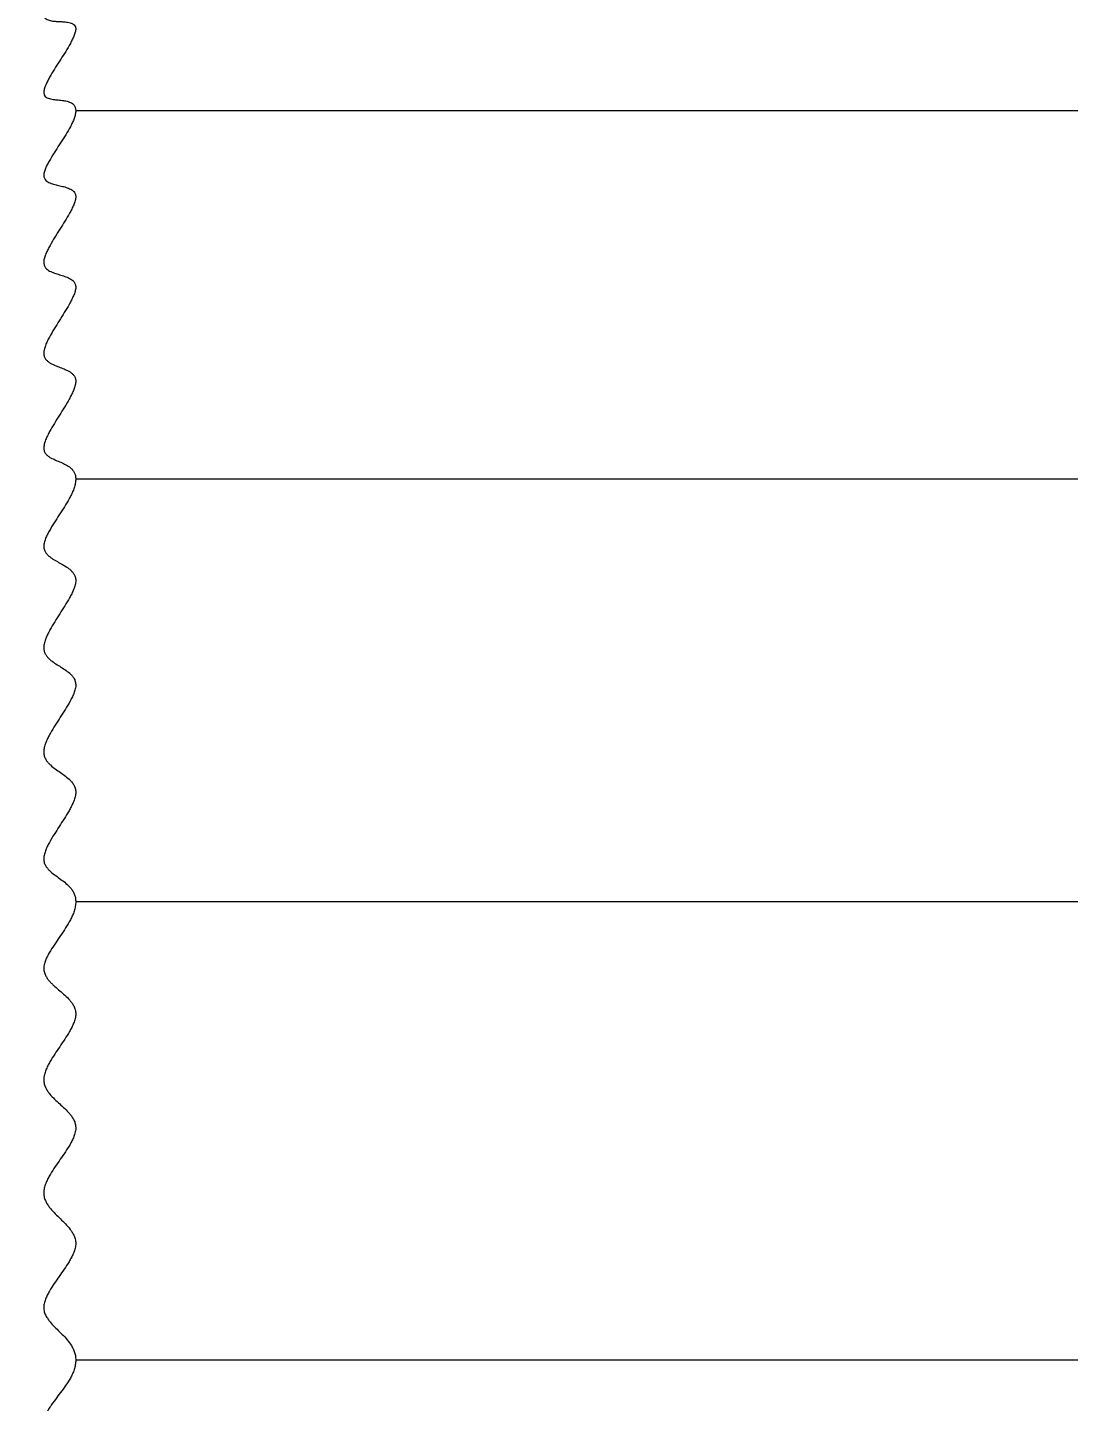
# Model space of a CAD drawing. Header units: millimetres. Extents: x -6909 to -4533, y -2578 to 782.
# Drawn here: x -5736.43 to -5725.97, y -1363.5 to -1349.69 of the extents above; entities that cross this region are included whole.
import ezdxf

# ---------------------------------------------------------------- set-up
doc = ezdxf.new("R2010")
doc.units = ezdxf.units.MM
doc.styles.get("Standard").update_dxf_attribs({"font": 'arial.ttf'})
doc.dimstyles.get("Standard").update_dxf_attribs({"dimtxt": 16, "dimasz": 16, "dimexe": 0.18, "dimexo": 0.0625, "dimgap": 3.5, "dimtad": 0, "dimdec": 1, "dimdsep": 46, "dimtxsty": 'Standard', "dimcen": 0.09, "dimclrd": 3, "dimclre": 3, "dimclrt": 3, "dimadec": 0, "dimazin": 0, "dimtfac": 1, "dimtdec": 1, "dimtofl": 0, "dimtmove": 0, "dimatfit": 3, "dimfxl": 1, "dimtolj": 1, "dimtzin": 0, "dimarcsym": 0})

# ---------------------------------------------------------------- blocks, each defined once
blk = doc.blocks.new('*D149')
at = {"color": 3, "lineweight": -2, "transparency": 16777216}
for p, q in [((-6187.414, -1340.747), (-6187.414, -1556.938)), ((-5712.014, -1367.113), (-5712.014, -1556.938)), ((-6171.414, -1556.758), (-5728.014, -1556.758))]:
    blk.add_line(p, q, dxfattribs=at)
at = {"color": 3, "lineweight": 18, "transparency": 16777216}
for points in [[(-6171.414, -1554.091), (-6171.414, -1559.425), (-6187.414, -1556.758)], [(-5728.014, -1554.091), (-5728.014, -1559.425), (-5712.014, -1556.758)]]:
    blk.add_solid(points, dxfattribs=at)
at = {"layer": 'Defpoints', "color": 0, "lineweight": 18, "transparency": 16777216}
for p in [(-6187.414, -1340.684), (-5712.014, -1367.051), (-5712.014, -1556.758)]:
    blk.add_point(p, dxfattribs=at)
at = {"color": 3, "lineweight": 18, "transparency": 16777216, "insert": (-6038.609, -1545.121), "char_height": 16, "attachment_point": 5}
blk.add_mtext('\\A1;475.4', dxfattribs=at)
blk = doc.blocks.new('*D152')
at = {"color": 3, "lineweight": -2, "transparency": 16777216}
for p, q in [((-5737.852, -1340.184), (-5502.888, -1340.184)), ((-5503.068, -1356.184), (-5503.068, -2140.98)), ((-5737.852, -2156.98), (-5502.888, -2156.98))]:
    blk.add_line(p, q, dxfattribs=at)
at = {"color": 3, "lineweight": 18, "transparency": 16777216}
for points in [[(-5505.735, -1356.184), (-5500.402, -1356.184), (-5503.068, -1340.184)], [(-5505.735, -2140.98), (-5500.402, -2140.98), (-5503.068, -2156.98)]]:
    blk.add_solid(points, dxfattribs=at)
at = {"layer": 'Defpoints', "color": 0, "lineweight": 18, "transparency": 16777216}
for p in [(-5737.914, -1340.184), (-5737.914, -2156.98), (-5503.068, -2156.98)]:
    blk.add_point(p, dxfattribs=at)
at = {"color": 3, "lineweight": 18, "transparency": 16777216, "insert": (-5515.474, -1748.582), "char_height": 16, "attachment_point": 5, "rotation": 90}
blk.add_mtext('\\A1;{\\fGulim|b0|i0|c129|p50;선반까지 높이 1000 ~ 1050}', dxfattribs=at)

msp = doc.modelspace()

# ---------------------------------------------------------------- linework, layer by layer
at = {"linetype": 'Continuous', "lineweight": 18}
for p, q in [((-5713.086, -1350.523), (-5735.943, -1350.523)), ((-5713.086, -1354.226), (-5735.943, -1354.226)), ((-5713.086, -1358.474), (-5735.943, -1358.474)), ((-5713.086, -1363.081), (-5735.943, -1363.081))]:
    msp.add_line(p, q, dxfattribs=at)
for points, knots in [([(-5761.822, -1673.464), (-5758.813, -1673.45), (-5752.228, -1673.065), (-5742.471, -1671.261), (-5733.022, -1668.362), (-5724.834, -1664.768), (-5717.89, -1660.795), (-5711.286, -1656.144), (-5704.847, -1650.563), (-5698.4, -1643.693), (-5692.426, -1636.019), (-5686.267, -1626.555), (-5680.221, -1615.081), (-5674.653, -1601.468), (-5670.213, -1586.862), (-5666.957, -1571.542), (-5664.832, -1555.773), (-5663.579, -1537.077), (-5663.741, -1515.543), (-5665.77, -1491.433), (-5669.388, -1467.721), (-5674.907, -1442.145), (-5682.706, -1414.993), (-5693.02, -1386.486), (-5705.562, -1357.199), (-5720.3, -1327.206), (-5737.048, -1296.498), (-5754.477, -1266.639), (-5772.163, -1237.419), (-5786.345, -1214.143), (-5796.875, -1196.575), (-5804.152, -1184.253), (-5811.828, -1170.976), (-5820.108, -1156.199), (-5826.289, -1144.658), (-5829.703, -1138.049), (-5830.256, -1136.972)], [0, 0, 0, 0, 0.0116386, 0.0256505, 0.0383834, 0.0498737, 0.0601415, 0.069166, 0.0808857, 0.0927518, 0.105033, 0.1177469, 0.1353745, 0.1537438, 0.1727746, 0.1923133, 0.2120438, 0.231928, 0.2619406, 0.2919928, 0.3218271, 0.3511643, 0.3894525, 0.4272049, 0.4645478, 0.5089071, 0.5527956, 0.596297, 0.6393368, 0.6817688, 0.6992341, 0.716669, 0.7357777, 0.7570906, 0.7805289, 0.785087, 0.785087, 0.785087, 0.785087]), ([(-5735.943, -1347.526), (-5735.943, -1347.535), (-5735.944, -1347.545), (-5735.949, -1347.561), (-5735.95, -1347.567), (-5735.954, -1347.578), (-5735.956, -1347.584), (-5735.964, -1347.602), (-5735.97, -1347.615), (-5735.982, -1347.64), (-5735.989, -1347.653), (-5736.011, -1347.692), (-5736.027, -1347.717), (-5736.061, -1347.769), (-5736.078, -1347.795), (-5736.113, -1347.847), (-5736.13, -1347.873), (-5736.165, -1347.924), (-5736.182, -1347.95), (-5736.206, -1347.989), (-5736.214, -1348.002), (-5736.229, -1348.028), (-5736.236, -1348.041), (-5736.249, -1348.066), (-5736.254, -1348.079), (-5736.26, -1348.096), (-5736.262, -1348.102), (-5736.264, -1348.113), (-5736.264, -1348.118), (-5736.264, -1348.127), (-5736.264, -1348.131), (-5736.262, -1348.138), (-5736.26, -1348.141), (-5736.255, -1348.149), (-5736.249, -1348.153), (-5736.238, -1348.159), (-5736.231, -1348.161), (-5736.217, -1348.164), (-5736.21, -1348.164), (-5736.194, -1348.165), (-5736.186, -1348.165), (-5736.17, -1348.165), (-5736.162, -1348.164), (-5736.137, -1348.162), (-5736.12, -1348.161), (-5736.086, -1348.157), (-5736.069, -1348.155), (-5736.036, -1348.153), (-5736.02, -1348.153), (-5735.997, -1348.155), (-5735.99, -1348.156), (-5735.979, -1348.158), (-5735.976, -1348.159), (-5735.969, -1348.162), (-5735.966, -1348.163), (-5735.958, -1348.168), (-5735.953, -1348.172), (-5735.947, -1348.181), (-5735.946, -1348.185), (-5735.944, -1348.192), (-5735.943, -1348.196), (-5735.943, -1348.206), (-5735.944, -1348.211), (-5735.945, -1348.222), (-5735.947, -1348.227), (-5735.951, -1348.239), (-5735.953, -1348.246), (-5735.958, -1348.258), (-5735.96, -1348.264), (-5735.969, -1348.283), (-5735.976, -1348.296), (-5735.99, -1348.322), (-5735.997, -1348.335), (-5736.02, -1348.375), (-5736.036, -1348.4), (-5736.069, -1348.452), (-5736.086, -1348.478), (-5736.12, -1348.53), (-5736.137, -1348.556), (-5736.17, -1348.608), (-5736.186, -1348.634), (-5736.209, -1348.673), (-5736.216, -1348.686), (-5736.23, -1348.712), (-5736.237, -1348.725), (-5736.249, -1348.751), (-5736.254, -1348.764), (-5736.26, -1348.783), (-5736.261, -1348.789), (-5736.263, -1348.8), (-5736.264, -1348.806), (-5736.265, -1348.816), (-5736.264, -1348.82), (-5736.263, -1348.829), (-5736.261, -1348.833), (-5736.258, -1348.84), (-5736.256, -1348.843), (-5736.251, -1348.848), (-5736.249, -1348.85), (-5736.24, -1348.857), (-5736.234, -1348.86), (-5736.22, -1348.864), (-5736.213, -1348.866), (-5736.19, -1348.87), (-5736.174, -1348.871), (-5736.14, -1348.871), (-5736.123, -1348.871), (-5736.088, -1348.87), (-5736.071, -1348.87), (-5736.037, -1348.87), (-5736.021, -1348.871), (-5735.997, -1348.874), (-5735.99, -1348.876), (-5735.975, -1348.881), (-5735.969, -1348.884), (-5735.957, -1348.892), (-5735.952, -1348.897), (-5735.946, -1348.907), (-5735.945, -1348.911), (-5735.943, -1348.92), (-5735.943, -1348.924), (-5735.943, -1348.935), (-5735.944, -1348.941), (-5735.946, -1348.952), (-5735.948, -1348.959), (-5735.952, -1348.971), (-5735.954, -1348.978), (-5735.96, -1348.991), (-5735.963, -1348.998), (-5735.972, -1349.018), (-5735.979, -1349.031), (-5735.993, -1349.058), (-5736.001, -1349.072), (-5736.024, -1349.112), (-5736.041, -1349.139), (-5736.075, -1349.192), (-5736.092, -1349.219), (-5736.126, -1349.272), (-5736.143, -1349.299), (-5736.177, -1349.352), (-5736.193, -1349.379), (-5736.215, -1349.42), (-5736.223, -1349.433), (-5736.233, -1349.453), (-5736.236, -1349.46), (-5736.242, -1349.473), (-5736.245, -1349.48), (-5736.25, -1349.493), (-5736.253, -1349.5), (-5736.257, -1349.513), (-5736.259, -1349.519), (-5736.262, -1349.532), (-5736.263, -1349.538), (-5736.264, -1349.549), (-5736.265, -1349.554), (-5736.263, -1349.569), (-5736.261, -1349.577), (-5736.252, -1349.591), (-5736.247, -1349.596), (-5736.235, -1349.604), (-5736.228, -1349.608), (-5736.214, -1349.613), (-5736.207, -1349.615), (-5736.183, -1349.621), (-5736.167, -1349.623), (-5736.134, -1349.625), (-5736.117, -1349.626), (-5736.083, -1349.628), (-5736.066, -1349.629), (-5736.032, -1349.633), (-5736.016, -1349.635), (-5735.993, -1349.641), (-5735.986, -1349.644), (-5735.976, -1349.649), (-5735.972, -1349.65), (-5735.966, -1349.655), (-5735.963, -1349.657), (-5735.955, -1349.665), (-5735.95, -1349.671), (-5735.945, -1349.683), (-5735.944, -1349.687), (-5735.943, -1349.697), (-5735.943, -1349.702), (-5735.944, -1349.714), (-5735.945, -1349.719), (-5735.947, -1349.732), (-5735.949, -1349.738), (-5735.955, -1349.758), (-5735.96, -1349.771), (-5735.973, -1349.798), (-5735.979, -1349.812), (-5735.993, -1349.839), (-5736.001, -1349.853), (-5736.024, -1349.893), (-5736.04, -1349.92), (-5736.073, -1349.973), (-5736.09, -1350), (-5736.124, -1350.053), (-5736.141, -1350.08), (-5736.174, -1350.133), (-5736.19, -1350.16), (-5736.213, -1350.201), (-5736.22, -1350.214), (-5736.233, -1350.241), (-5736.24, -1350.254), (-5736.248, -1350.275), (-5736.251, -1350.281), (-5736.256, -1350.295), (-5736.258, -1350.301), (-5736.261, -1350.314), (-5736.263, -1350.321), (-5736.264, -1350.33), (-5736.264, -1350.333), (-5736.264, -1350.338), (-5736.264, -1350.341), (-5736.264, -1350.355), (-5736.261, -1350.363), (-5736.252, -1350.377), (-5736.247, -1350.383), (-5736.234, -1350.392), (-5736.227, -1350.395), (-5736.212, -1350.401), (-5736.204, -1350.403), (-5736.179, -1350.408), (-5736.162, -1350.411), (-5736.128, -1350.414), (-5736.11, -1350.416), (-5736.076, -1350.42), (-5736.059, -1350.422), (-5736.034, -1350.427), (-5736.026, -1350.429), (-5736.011, -1350.434), (-5736.003, -1350.437), (-5735.988, -1350.443), (-5735.982, -1350.447), (-5735.969, -1350.457), (-5735.964, -1350.462), (-5735.956, -1350.472), (-5735.954, -1350.476), (-5735.95, -1350.484), (-5735.947, -1350.492), (-5735.945, -1350.502), (-5735.943, -1350.512), (-5735.943, -1350.517), (-5735.943, -1350.523)], [0, 0, 0, 0, 0.007812, 0.007812, 0.011719, 0.011719, 0.015625, 0.015625, 0.023437, 0.023437, 0.03125, 0.03125, 0.046875, 0.046875, 0.0625, 0.0625, 0.078125, 0.078125, 0.09375, 0.09375, 0.101562, 0.101562, 0.109375, 0.109375, 0.117187, 0.117187, 0.121094, 0.121094, 0.125, 0.125, 0.128906, 0.128906, 0.132812, 0.132812, 0.140625, 0.140625, 0.148437, 0.148437, 0.15625, 0.15625, 0.164062, 0.164062, 0.171875, 0.171875, 0.1875, 0.1875, 0.203125, 0.203125, 0.21875, 0.21875, 0.226562, 0.226562, 0.230469, 0.230469, 0.234375, 0.234375, 0.242187, 0.242187, 0.246094, 0.246094, 0.25, 0.25, 0.253906, 0.253906, 0.257812, 0.257812, 0.261719, 0.261719, 0.265625, 0.265625, 0.273437, 0.273437, 0.28125, 0.28125, 0.296875, 0.296875, 0.3125, 0.3125, 0.328125, 0.328125, 0.34375, 0.34375, 0.351562, 0.351562, 0.359375, 0.359375, 0.367187, 0.367187, 0.371094, 0.371094, 0.375, 0.375, 0.378906, 0.378906, 0.382812, 0.382812, 0.386719, 0.386719, 0.390625, 0.390625, 0.398437, 0.398437, 0.40625, 0.40625, 0.421875, 0.421875, 0.4375, 0.4375, 0.453125, 0.453125, 0.46875, 0.46875, 0.476562, 0.476562, 0.484375, 0.484375, 0.492187, 0.492187, 0.496094, 0.496094, 0.5, 0.5, 0.503906, 0.503906, 0.507812, 0.507812, 0.511719, 0.511719, 0.515625, 0.515625, 0.523437, 0.523437, 0.53125, 0.53125, 0.546875, 0.546875, 0.5625, 0.5625, 0.578125, 0.578125, 0.59375, 0.59375, 0.601563, 0.601563, 0.605469, 0.605469, 0.609375, 0.609375, 0.613281, 0.613281, 0.617188, 0.617188, 0.621094, 0.621094, 0.625, 0.625, 0.632813, 0.632813, 0.640625, 0.640625, 0.648438, 0.648438, 0.65625, 0.65625, 0.671875, 0.671875, 0.6875, 0.6875, 0.703125, 0.703125, 0.71875, 0.71875, 0.726563, 0.726563, 0.730469, 0.730469, 0.734375, 0.734375, 0.742188, 0.742188, 0.746094, 0.746094, 0.75, 0.75, 0.753906, 0.753906, 0.757813, 0.757813, 0.765625, 0.765625, 0.773438, 0.773438, 0.78125, 0.78125, 0.796875, 0.796875, 0.8125, 0.8125, 0.828125, 0.828125, 0.84375, 0.84375, 0.851563, 0.851563, 0.859375, 0.859375, 0.863281, 0.863281, 0.867188, 0.867188, 0.871094, 0.871094, 0.873047, 0.873047, 0.875, 0.875, 0.882813, 0.882813, 0.890625, 0.890625, 0.898438, 0.898438, 0.90625, 0.90625, 0.921875, 0.921875, 0.9375, 0.9375, 0.953125, 0.953125, 0.960938, 0.960938, 0.96875, 0.96875, 0.976563, 0.976563, 0.984375, 0.984375, 0.988281, 0.988281, 0.992188, 0.996094, 0.996094, 1, 1, 1, 1]), ([(-5735.943, -1350.523), (-5735.943, -1350.535), (-5735.944, -1350.547), (-5735.949, -1350.566), (-5735.95, -1350.573), (-5735.954, -1350.586), (-5735.956, -1350.593), (-5735.964, -1350.614), (-5735.97, -1350.628), (-5735.982, -1350.656), (-5735.989, -1350.67), (-5736.011, -1350.711), (-5736.027, -1350.739), (-5736.061, -1350.793), (-5736.078, -1350.82), (-5736.113, -1350.874), (-5736.13, -1350.901), (-5736.165, -1350.954), (-5736.182, -1350.981), (-5736.206, -1351.023), (-5736.214, -1351.036), (-5736.229, -1351.064), (-5736.236, -1351.078), (-5736.249, -1351.106), (-5736.254, -1351.12), (-5736.26, -1351.14), (-5736.262, -1351.147), (-5736.264, -1351.16), (-5736.264, -1351.166), (-5736.264, -1351.178), (-5736.264, -1351.183), (-5736.262, -1351.193), (-5736.26, -1351.198), (-5736.255, -1351.21), (-5736.249, -1351.217), (-5736.238, -1351.229), (-5736.231, -1351.234), (-5736.217, -1351.242), (-5736.21, -1351.246), (-5736.194, -1351.252), (-5736.186, -1351.255), (-5736.17, -1351.26), (-5736.162, -1351.263), (-5736.137, -1351.269), (-5736.12, -1351.273), (-5736.086, -1351.281), (-5736.069, -1351.285), (-5736.036, -1351.294), (-5736.02, -1351.3), (-5735.997, -1351.31), (-5735.99, -1351.314), (-5735.979, -1351.321), (-5735.976, -1351.323), (-5735.969, -1351.329), (-5735.966, -1351.332), (-5735.958, -1351.341), (-5735.953, -1351.348), (-5735.947, -1351.362), (-5735.946, -1351.366), (-5735.944, -1351.377), (-5735.943, -1351.382), (-5735.943, -1351.394), (-5735.944, -1351.4), (-5735.945, -1351.413), (-5735.947, -1351.42), (-5735.951, -1351.434), (-5735.953, -1351.441), (-5735.958, -1351.455), (-5735.96, -1351.462), (-5735.969, -1351.483), (-5735.976, -1351.497), (-5735.99, -1351.525), (-5735.997, -1351.539), (-5736.02, -1351.58), (-5736.036, -1351.607), (-5736.069, -1351.661), (-5736.086, -1351.688), (-5736.12, -1351.741), (-5736.137, -1351.768), (-5736.17, -1351.822), (-5736.186, -1351.849), (-5736.209, -1351.89), (-5736.216, -1351.904), (-5736.23, -1351.931), (-5736.237, -1351.945), (-5736.249, -1351.974), (-5736.254, -1351.988), (-5736.26, -1352.009), (-5736.261, -1352.016), (-5736.264, -1352.03), (-5736.264, -1352.037), (-5736.265, -1352.049), (-5736.264, -1352.055), (-5736.263, -1352.066), (-5736.261, -1352.072), (-5736.258, -1352.081), (-5736.256, -1352.086), (-5736.251, -1352.094), (-5736.249, -1352.098), (-5736.24, -1352.108), (-5736.234, -1352.114), (-5736.22, -1352.125), (-5736.213, -1352.13), (-5736.19, -1352.142), (-5736.173, -1352.149), (-5736.14, -1352.161), (-5736.123, -1352.166), (-5736.088, -1352.176), (-5736.071, -1352.182), (-5736.037, -1352.193), (-5736.021, -1352.2), (-5735.997, -1352.212), (-5735.989, -1352.217), (-5735.975, -1352.227), (-5735.969, -1352.233), (-5735.957, -1352.247), (-5735.952, -1352.255), (-5735.946, -1352.27), (-5735.945, -1352.275), (-5735.943, -1352.286), (-5735.943, -1352.292), (-5735.943, -1352.305), (-5735.944, -1352.312), (-5735.946, -1352.326), (-5735.948, -1352.333), (-5735.952, -1352.347), (-5735.954, -1352.355), (-5735.96, -1352.369), (-5735.963, -1352.376), (-5735.972, -1352.398), (-5735.979, -1352.412), (-5735.993, -1352.441), (-5736.001, -1352.455), (-5736.024, -1352.497), (-5736.041, -1352.524), (-5736.075, -1352.579), (-5736.092, -1352.606), (-5736.126, -1352.661), (-5736.143, -1352.688), (-5736.177, -1352.743), (-5736.193, -1352.771), (-5736.215, -1352.813), (-5736.223, -1352.827), (-5736.233, -1352.848), (-5736.236, -1352.856), (-5736.242, -1352.87), (-5736.245, -1352.877), (-5736.251, -1352.892), (-5736.253, -1352.899), (-5736.257, -1352.913), (-5736.259, -1352.921), (-5736.262, -1352.935), (-5736.263, -1352.942), (-5736.264, -1352.955), (-5736.265, -1352.962), (-5736.263, -1352.98), (-5736.261, -1352.991), (-5736.252, -1353.01), (-5736.247, -1353.018), (-5736.235, -1353.032), (-5736.228, -1353.038), (-5736.214, -1353.05), (-5736.207, -1353.055), (-5736.183, -1353.068), (-5736.167, -1353.076), (-5736.134, -1353.09), (-5736.117, -1353.097), (-5736.082, -1353.11), (-5736.065, -1353.116), (-5736.032, -1353.131), (-5736.016, -1353.139), (-5735.993, -1353.153), (-5735.986, -1353.159), (-5735.976, -1353.168), (-5735.972, -1353.171), (-5735.966, -1353.178), (-5735.963, -1353.182), (-5735.955, -1353.194), (-5735.95, -1353.203), (-5735.945, -1353.219), (-5735.944, -1353.225), (-5735.943, -1353.237), (-5735.943, -1353.243), (-5735.944, -1353.257), (-5735.945, -1353.264), (-5735.947, -1353.278), (-5735.949, -1353.285), (-5735.955, -1353.307), (-5735.961, -1353.321), (-5735.973, -1353.35), (-5735.979, -1353.365), (-5735.994, -1353.393), (-5736.001, -1353.407), (-5736.024, -1353.449), (-5736.04, -1353.476), (-5736.073, -1353.53), (-5736.09, -1353.557), (-5736.124, -1353.611), (-5736.141, -1353.638), (-5736.174, -1353.692), (-5736.19, -1353.719), (-5736.213, -1353.761), (-5736.22, -1353.775), (-5736.234, -1353.803), (-5736.24, -1353.817), (-5736.248, -1353.839), (-5736.251, -1353.846), (-5736.256, -1353.861), (-5736.258, -1353.868), (-5736.261, -1353.883), (-5736.263, -1353.89), (-5736.264, -1353.9), (-5736.264, -1353.904), (-5736.264, -1353.91), (-5736.264, -1353.914), (-5736.264, -1353.93), (-5736.261, -1353.941), (-5736.252, -1353.961), (-5736.247, -1353.969), (-5736.234, -1353.983), (-5736.226, -1353.99), (-5736.211, -1354.001), (-5736.204, -1354.006), (-5736.179, -1354.02), (-5736.162, -1354.027), (-5736.128, -1354.042), (-5736.11, -1354.049), (-5736.076, -1354.064), (-5736.059, -1354.072), (-5736.026, -1354.09), (-5736.01, -1354.1), (-5735.989, -1354.118), (-5735.982, -1354.125), (-5735.969, -1354.14), (-5735.963, -1354.148), (-5735.954, -1354.167), (-5735.95, -1354.177), (-5735.944, -1354.2), (-5735.943, -1354.213), (-5735.943, -1354.226)], [0, 0, 0, 0, 0.007813, 0.007813, 0.011719, 0.011719, 0.015625, 0.015625, 0.023438, 0.023438, 0.03125, 0.03125, 0.046875, 0.046875, 0.0625, 0.0625, 0.078125, 0.078125, 0.09375, 0.09375, 0.101563, 0.101563, 0.109375, 0.109375, 0.117188, 0.117188, 0.121094, 0.121094, 0.125, 0.125, 0.128906, 0.128906, 0.132813, 0.132813, 0.140625, 0.140625, 0.148438, 0.148438, 0.15625, 0.15625, 0.164063, 0.164063, 0.171875, 0.171875, 0.1875, 0.1875, 0.203125, 0.203125, 0.21875, 0.21875, 0.226563, 0.226563, 0.230469, 0.230469, 0.234375, 0.234375, 0.242188, 0.242188, 0.246094, 0.246094, 0.25, 0.25, 0.253906, 0.253906, 0.257813, 0.257813, 0.261719, 0.261719, 0.265625, 0.265625, 0.273438, 0.273438, 0.28125, 0.28125, 0.296875, 0.296875, 0.3125, 0.3125, 0.328125, 0.328125, 0.34375, 0.34375, 0.351563, 0.351563, 0.359375, 0.359375, 0.367188, 0.367188, 0.371094, 0.371094, 0.375, 0.375, 0.378906, 0.378906, 0.382813, 0.382813, 0.386719, 0.386719, 0.390625, 0.390625, 0.398438, 0.398438, 0.40625, 0.40625, 0.421875, 0.421875, 0.4375, 0.4375, 0.453125, 0.453125, 0.46875, 0.46875, 0.476563, 0.476563, 0.484375, 0.484375, 0.492188, 0.492188, 0.496094, 0.496094, 0.5, 0.5, 0.503906, 0.503906, 0.507813, 0.507813, 0.511719, 0.511719, 0.515625, 0.515625, 0.523438, 0.523438, 0.53125, 0.53125, 0.546875, 0.546875, 0.5625, 0.5625, 0.578125, 0.578125, 0.59375, 0.59375, 0.601563, 0.601563, 0.605469, 0.605469, 0.609375, 0.609375, 0.613281, 0.613281, 0.617188, 0.617188, 0.621094, 0.621094, 0.625, 0.625, 0.632813, 0.632813, 0.640625, 0.640625, 0.648438, 0.648438, 0.65625, 0.65625, 0.671875, 0.671875, 0.6875, 0.6875, 0.703125, 0.703125, 0.71875, 0.71875, 0.726563, 0.726563, 0.730469, 0.730469, 0.734375, 0.734375, 0.742188, 0.742188, 0.746094, 0.746094, 0.75, 0.75, 0.753906, 0.753906, 0.757813, 0.757813, 0.765625, 0.765625, 0.773438, 0.773438, 0.78125, 0.78125, 0.796875, 0.796875, 0.8125, 0.8125, 0.828125, 0.828125, 0.84375, 0.84375, 0.851563, 0.851563, 0.859375, 0.859375, 0.863281, 0.863281, 0.867188, 0.867188, 0.871094, 0.871094, 0.873047, 0.873047, 0.875, 0.875, 0.882813, 0.882813, 0.890625, 0.890625, 0.898438, 0.898438, 0.90625, 0.90625, 0.921875, 0.921875, 0.9375, 0.9375, 0.953125, 0.953125, 0.96875, 0.96875, 0.976563, 0.976563, 0.984375, 0.984375, 0.992188, 0.992188, 1, 1, 1, 1]), ([(-5735.943, -1354.226), (-5735.943, -1354.24), (-5735.944, -1354.254), (-5735.949, -1354.276), (-5735.95, -1354.283), (-5735.954, -1354.298), (-5735.956, -1354.306), (-5735.964, -1354.328), (-5735.97, -1354.343), (-5735.982, -1354.372), (-5735.989, -1354.387), (-5736.012, -1354.43), (-5736.028, -1354.457), (-5736.061, -1354.512), (-5736.078, -1354.539), (-5736.113, -1354.592), (-5736.13, -1354.619), (-5736.165, -1354.672), (-5736.182, -1354.699), (-5736.206, -1354.741), (-5736.214, -1354.755), (-5736.229, -1354.783), (-5736.236, -1354.798), (-5736.249, -1354.827), (-5736.254, -1354.842), (-5736.26, -1354.864), (-5736.262, -1354.871), (-5736.264, -1354.886), (-5736.264, -1354.893), (-5736.264, -1354.907), (-5736.264, -1354.913), (-5736.262, -1354.926), (-5736.26, -1354.931), (-5736.254, -1354.948), (-5736.249, -1354.957), (-5736.237, -1354.974), (-5736.231, -1354.982), (-5736.217, -1354.996), (-5736.209, -1355.002), (-5736.194, -1355.014), (-5736.186, -1355.02), (-5736.17, -1355.03), (-5736.161, -1355.036), (-5736.136, -1355.05), (-5736.119, -1355.06), (-5736.086, -1355.079), (-5736.069, -1355.088), (-5736.035, -1355.109), (-5736.019, -1355.119), (-5735.996, -1355.138), (-5735.989, -1355.145), (-5735.979, -1355.156), (-5735.975, -1355.16), (-5735.969, -1355.168), (-5735.966, -1355.172), (-5735.957, -1355.186), (-5735.952, -1355.196), (-5735.945, -1355.218), (-5735.943, -1355.231), (-5735.943, -1355.252), (-5735.944, -1355.259), (-5735.946, -1355.274), (-5735.947, -1355.281), (-5735.953, -1355.304), (-5735.958, -1355.319), (-5735.97, -1355.348), (-5735.976, -1355.363), (-5735.99, -1355.391), (-5735.998, -1355.405), (-5736.021, -1355.447), (-5736.037, -1355.474), (-5736.07, -1355.527), (-5736.087, -1355.554), (-5736.121, -1355.606), (-5736.138, -1355.633), (-5736.171, -1355.686), (-5736.187, -1355.713), (-5736.21, -1355.755), (-5736.217, -1355.769), (-5736.231, -1355.797), (-5736.238, -1355.811), (-5736.246, -1355.834), (-5736.249, -1355.841), (-5736.254, -1355.857), (-5736.259, -1355.872), (-5736.262, -1355.887), (-5736.264, -1355.902), (-5736.264, -1355.91), (-5736.265, -1355.924), (-5736.264, -1355.931), (-5736.262, -1355.944), (-5736.261, -1355.951), (-5736.257, -1355.962), (-5736.255, -1355.968), (-5736.251, -1355.979), (-5736.248, -1355.984), (-5736.239, -1355.998), (-5736.233, -1356.007), (-5736.219, -1356.023), (-5736.212, -1356.03), (-5736.189, -1356.051), (-5736.172, -1356.063), (-5736.139, -1356.086), (-5736.121, -1356.096), (-5736.087, -1356.118), (-5736.07, -1356.128), (-5736.036, -1356.151), (-5736.019, -1356.163), (-5735.996, -1356.184), (-5735.988, -1356.191), (-5735.974, -1356.207), (-5735.967, -1356.216), (-5735.956, -1356.236), (-5735.951, -1356.246), (-5735.946, -1356.265), (-5735.945, -1356.271), (-5735.943, -1356.285), (-5735.943, -1356.292), (-5735.943, -1356.307), (-5735.944, -1356.314), (-5735.947, -1356.33), (-5735.949, -1356.337), (-5735.953, -1356.353), (-5735.955, -1356.36), (-5735.961, -1356.375), (-5735.964, -1356.383), (-5735.973, -1356.405), (-5735.98, -1356.42), (-5735.995, -1356.449), (-5736.002, -1356.463), (-5736.026, -1356.505), (-5736.043, -1356.532), (-5736.077, -1356.585), (-5736.094, -1356.612), (-5736.128, -1356.665), (-5736.145, -1356.691), (-5736.178, -1356.745), (-5736.195, -1356.773), (-5736.217, -1356.815), (-5736.224, -1356.829), (-5736.234, -1356.851), (-5736.237, -1356.859), (-5736.243, -1356.873), (-5736.246, -1356.881), (-5736.252, -1356.896), (-5736.254, -1356.904), (-5736.258, -1356.919), (-5736.26, -1356.927), (-5736.263, -1356.942), (-5736.264, -1356.95), (-5736.265, -1356.965), (-5736.265, -1356.972), (-5736.263, -1356.986), (-5736.262, -1356.993), (-5736.26, -1357.005), (-5736.258, -1357.012), (-5736.251, -1357.029), (-5736.246, -1357.04), (-5736.234, -1357.059), (-5736.227, -1357.067), (-5736.212, -1357.084), (-5736.205, -1357.091), (-5736.181, -1357.113), (-5736.165, -1357.126), (-5736.132, -1357.15), (-5736.114, -1357.162), (-5736.08, -1357.186), (-5736.063, -1357.198), (-5736.03, -1357.223), (-5736.014, -1357.236), (-5735.991, -1357.259), (-5735.984, -1357.267), (-5735.974, -1357.28), (-5735.971, -1357.285), (-5735.964, -1357.295), (-5735.961, -1357.3), (-5735.956, -1357.31), (-5735.954, -1357.316), (-5735.949, -1357.328), (-5735.948, -1357.334), (-5735.945, -1357.347), (-5735.944, -1357.354), (-5735.943, -1357.368), (-5735.943, -1357.376), (-5735.944, -1357.391), (-5735.945, -1357.398), (-5735.948, -1357.414), (-5735.95, -1357.421), (-5735.957, -1357.444), (-5735.962, -1357.459), (-5735.974, -1357.489), (-5735.981, -1357.503), (-5735.996, -1357.532), (-5736.003, -1357.546), (-5736.026, -1357.586), (-5736.043, -1357.613), (-5736.076, -1357.665), (-5736.093, -1357.691), (-5736.126, -1357.743), (-5736.143, -1357.769), (-5736.176, -1357.822), (-5736.192, -1357.849), (-5736.215, -1357.89), (-5736.222, -1357.904), (-5736.236, -1357.932), (-5736.242, -1357.947), (-5736.25, -1357.969), (-5736.253, -1357.977), (-5736.257, -1357.992), (-5736.259, -1358), (-5736.262, -1358.015), (-5736.263, -1358.023), (-5736.265, -1358.038), (-5736.265, -1358.045), (-5736.264, -1358.059), (-5736.263, -1358.066), (-5736.26, -1358.079), (-5736.258, -1358.086), (-5736.253, -1358.097), (-5736.25, -1358.103), (-5736.245, -1358.113), (-5736.242, -1358.118), (-5736.232, -1358.132), (-5736.225, -1358.141), (-5736.21, -1358.157), (-5736.202, -1358.164), (-5736.178, -1358.186), (-5736.161, -1358.198), (-5736.127, -1358.223), (-5736.109, -1358.236), (-5736.075, -1358.261), (-5736.058, -1358.274), (-5736.025, -1358.302), (-5736.01, -1358.317), (-5735.988, -1358.343), (-5735.981, -1358.352), (-5735.969, -1358.372), (-5735.963, -1358.383), (-5735.954, -1358.406), (-5735.95, -1358.418), (-5735.944, -1358.445), (-5735.943, -1358.459), (-5735.943, -1358.474)], [0, 0, 0, 0, 0.007812, 0.007812, 0.011719, 0.011719, 0.015625, 0.015625, 0.023438, 0.023438, 0.03125, 0.03125, 0.046875, 0.046875, 0.0625, 0.0625, 0.078125, 0.078125, 0.09375, 0.09375, 0.101563, 0.101563, 0.109375, 0.109375, 0.117188, 0.117188, 0.121094, 0.121094, 0.125, 0.125, 0.128906, 0.128906, 0.132813, 0.132813, 0.140625, 0.140625, 0.148438, 0.148438, 0.15625, 0.15625, 0.164063, 0.164063, 0.171875, 0.171875, 0.1875, 0.1875, 0.203125, 0.203125, 0.21875, 0.21875, 0.226563, 0.226563, 0.230469, 0.230469, 0.234375, 0.234375, 0.242188, 0.242188, 0.25, 0.25, 0.253906, 0.253906, 0.257813, 0.257813, 0.265625, 0.265625, 0.273438, 0.273438, 0.28125, 0.28125, 0.296875, 0.296875, 0.3125, 0.3125, 0.328125, 0.328125, 0.34375, 0.34375, 0.351563, 0.351563, 0.359375, 0.359375, 0.363281, 0.363281, 0.367188, 0.371094, 0.371094, 0.375, 0.375, 0.378906, 0.378906, 0.382813, 0.382813, 0.386719, 0.386719, 0.390625, 0.390625, 0.398438, 0.398438, 0.40625, 0.40625, 0.421875, 0.421875, 0.4375, 0.4375, 0.453125, 0.453125, 0.46875, 0.46875, 0.476563, 0.476563, 0.484375, 0.484375, 0.492188, 0.492188, 0.496094, 0.496094, 0.5, 0.5, 0.503906, 0.503906, 0.507813, 0.507813, 0.511719, 0.511719, 0.515625, 0.515625, 0.523438, 0.523438, 0.53125, 0.53125, 0.546875, 0.546875, 0.5625, 0.5625, 0.578125, 0.578125, 0.59375, 0.59375, 0.601563, 0.601563, 0.605469, 0.605469, 0.609375, 0.609375, 0.613281, 0.613281, 0.617188, 0.617188, 0.621094, 0.621094, 0.625, 0.625, 0.628906, 0.628906, 0.632813, 0.632813, 0.640625, 0.640625, 0.648438, 0.648438, 0.65625, 0.65625, 0.671875, 0.671875, 0.6875, 0.6875, 0.703125, 0.703125, 0.71875, 0.71875, 0.726563, 0.726563, 0.730469, 0.730469, 0.734375, 0.734375, 0.738281, 0.738281, 0.742188, 0.742188, 0.746094, 0.746094, 0.75, 0.75, 0.753906, 0.753906, 0.757813, 0.757813, 0.765625, 0.765625, 0.773438, 0.773438, 0.78125, 0.78125, 0.796875, 0.796875, 0.8125, 0.8125, 0.828125, 0.828125, 0.84375, 0.84375, 0.851563, 0.851563, 0.859375, 0.859375, 0.863281, 0.863281, 0.867188, 0.867188, 0.871094, 0.871094, 0.875, 0.875, 0.878906, 0.878906, 0.882813, 0.882813, 0.886719, 0.886719, 0.890625, 0.890625, 0.898438, 0.898438, 0.90625, 0.90625, 0.921875, 0.921875, 0.9375, 0.9375, 0.953125, 0.953125, 0.96875, 0.96875, 0.976563, 0.976563, 0.984375, 0.984375, 0.992188, 0.992188, 1, 1, 1, 1]), ([(-5735.943, -1358.474), (-5735.943, -1358.489), (-5735.944, -1358.505), (-5735.949, -1358.528), (-5735.95, -1358.536), (-5735.954, -1358.551), (-5735.956, -1358.559), (-5735.964, -1358.582), (-5735.97, -1358.597), (-5735.982, -1358.626), (-5735.989, -1358.641), (-5736.012, -1358.683), (-5736.028, -1358.71), (-5736.061, -1358.763), (-5736.078, -1358.788), (-5736.113, -1358.839), (-5736.13, -1358.864), (-5736.165, -1358.915), (-5736.182, -1358.941), (-5736.206, -1358.98), (-5736.214, -1358.994), (-5736.229, -1359.022), (-5736.236, -1359.036), (-5736.249, -1359.066), (-5736.254, -1359.081), (-5736.26, -1359.104), (-5736.262, -1359.111), (-5736.264, -1359.127), (-5736.264, -1359.135), (-5736.264, -1359.15), (-5736.264, -1359.157), (-5736.262, -1359.171), (-5736.26, -1359.178), (-5736.254, -1359.198), (-5736.249, -1359.21), (-5736.237, -1359.231), (-5736.231, -1359.241), (-5736.217, -1359.26), (-5736.209, -1359.269), (-5736.194, -1359.286), (-5736.186, -1359.294), (-5736.17, -1359.31), (-5736.161, -1359.317), (-5736.136, -1359.34), (-5736.119, -1359.354), (-5736.086, -1359.383), (-5736.069, -1359.398), (-5736.035, -1359.428), (-5736.019, -1359.444), (-5735.996, -1359.47), (-5735.989, -1359.479), (-5735.979, -1359.494), (-5735.975, -1359.499), (-5735.969, -1359.51), (-5735.966, -1359.515), (-5735.957, -1359.532), (-5735.952, -1359.544), (-5735.945, -1359.571), (-5735.943, -1359.585), (-5735.943, -1359.608), (-5735.944, -1359.616), (-5735.946, -1359.632), (-5735.947, -1359.639), (-5735.953, -1359.663), (-5735.958, -1359.678), (-5735.97, -1359.708), (-5735.976, -1359.722), (-5735.99, -1359.75), (-5735.998, -1359.764), (-5736.021, -1359.804), (-5736.037, -1359.829), (-5736.07, -1359.88), (-5736.087, -1359.905), (-5736.121, -1359.954), (-5736.138, -1359.979), (-5736.171, -1360.03), (-5736.187, -1360.055), (-5736.21, -1360.095), (-5736.217, -1360.109), (-5736.231, -1360.137), (-5736.238, -1360.151), (-5736.246, -1360.173), (-5736.249, -1360.181), (-5736.254, -1360.196), (-5736.259, -1360.212), (-5736.262, -1360.228), (-5736.264, -1360.244), (-5736.264, -1360.252), (-5736.265, -1360.267), (-5736.264, -1360.275), (-5736.262, -1360.29), (-5736.261, -1360.297), (-5736.257, -1360.311), (-5736.255, -1360.318), (-5736.251, -1360.33), (-5736.248, -1360.337), (-5736.239, -1360.354), (-5736.233, -1360.365), (-5736.219, -1360.386), (-5736.212, -1360.396), (-5736.189, -1360.424), (-5736.172, -1360.441), (-5736.139, -1360.473), (-5736.121, -1360.489), (-5736.087, -1360.52), (-5736.07, -1360.536), (-5736.036, -1360.569), (-5736.019, -1360.586), (-5735.996, -1360.614), (-5735.988, -1360.623), (-5735.974, -1360.644), (-5735.967, -1360.655), (-5735.956, -1360.679), (-5735.951, -1360.692), (-5735.946, -1360.713), (-5735.945, -1360.72), (-5735.943, -1360.735), (-5735.943, -1360.743), (-5735.943, -1360.759), (-5735.944, -1360.767), (-5735.947, -1360.783), (-5735.949, -1360.791), (-5735.953, -1360.807), (-5735.955, -1360.814), (-5735.961, -1360.83), (-5735.964, -1360.837), (-5735.973, -1360.859), (-5735.98, -1360.873), (-5735.994, -1360.901), (-5736.002, -1360.915), (-5736.026, -1360.954), (-5736.043, -1360.98), (-5736.076, -1361.03), (-5736.094, -1361.054), (-5736.128, -1361.104), (-5736.145, -1361.129), (-5736.178, -1361.179), (-5736.194, -1361.205), (-5736.217, -1361.245), (-5736.224, -1361.259), (-5736.234, -1361.28), (-5736.237, -1361.288), (-5736.243, -1361.302), (-5736.246, -1361.31), (-5736.252, -1361.325), (-5736.254, -1361.333), (-5736.258, -1361.348), (-5736.26, -1361.356), (-5736.263, -1361.372), (-5736.264, -1361.38), (-5736.265, -1361.396), (-5736.265, -1361.404), (-5736.263, -1361.419), (-5736.262, -1361.426), (-5736.26, -1361.441), (-5736.258, -1361.448), (-5736.251, -1361.468), (-5736.246, -1361.481), (-5736.234, -1361.504), (-5736.227, -1361.515), (-5736.212, -1361.536), (-5736.205, -1361.546), (-5736.182, -1361.575), (-5736.165, -1361.592), (-5736.132, -1361.626), (-5736.115, -1361.643), (-5736.08, -1361.676), (-5736.063, -1361.693), (-5736.03, -1361.728), (-5736.014, -1361.746), (-5735.991, -1361.775), (-5735.984, -1361.786), (-5735.974, -1361.802), (-5735.971, -1361.808), (-5735.964, -1361.819), (-5735.962, -1361.826), (-5735.956, -1361.838), (-5735.954, -1361.845), (-5735.949, -1361.858), (-5735.948, -1361.865), (-5735.945, -1361.88), (-5735.944, -1361.888), (-5735.943, -1361.903), (-5735.943, -1361.911), (-5735.944, -1361.927), (-5735.945, -1361.935), (-5735.948, -1361.95), (-5735.95, -1361.958), (-5735.956, -1361.981), (-5735.962, -1361.996), (-5735.974, -1362.025), (-5735.981, -1362.039), (-5735.996, -1362.066), (-5736.003, -1362.079), (-5736.026, -1362.118), (-5736.042, -1362.142), (-5736.076, -1362.191), (-5736.093, -1362.215), (-5736.126, -1362.262), (-5736.143, -1362.286), (-5736.176, -1362.335), (-5736.192, -1362.36), (-5736.215, -1362.399), (-5736.222, -1362.412), (-5736.235, -1362.439), (-5736.242, -1362.453), (-5736.25, -1362.475), (-5736.253, -1362.483), (-5736.257, -1362.498), (-5736.259, -1362.506), (-5736.262, -1362.521), (-5736.263, -1362.529), (-5736.265, -1362.545), (-5736.265, -1362.553), (-5736.264, -1362.568), (-5736.263, -1362.576), (-5736.26, -1362.591), (-5736.258, -1362.598), (-5736.253, -1362.611), (-5736.251, -1362.618), (-5736.245, -1362.63), (-5736.242, -1362.636), (-5736.232, -1362.653), (-5736.225, -1362.664), (-5736.21, -1362.684), (-5736.202, -1362.694), (-5736.178, -1362.722), (-5736.161, -1362.74), (-5736.127, -1362.774), (-5736.109, -1362.791), (-5736.075, -1362.825), (-5736.058, -1362.842), (-5736.025, -1362.879), (-5736.01, -1362.899), (-5735.988, -1362.931), (-5735.981, -1362.943), (-5735.969, -1362.967), (-5735.963, -1362.979), (-5735.954, -1363.006), (-5735.95, -1363.02), (-5735.944, -1363.049), (-5735.943, -1363.065), (-5735.943, -1363.081)], [0, 0, 0, 0, 0.007812, 0.007812, 0.011719, 0.011719, 0.015625, 0.015625, 0.023437, 0.023437, 0.03125, 0.03125, 0.046875, 0.046875, 0.0625, 0.0625, 0.078125, 0.078125, 0.09375, 0.09375, 0.101562, 0.101562, 0.109375, 0.109375, 0.117187, 0.117187, 0.121094, 0.121094, 0.125, 0.125, 0.128906, 0.128906, 0.132812, 0.132812, 0.140625, 0.140625, 0.148437, 0.148437, 0.15625, 0.15625, 0.164062, 0.164062, 0.171875, 0.171875, 0.1875, 0.1875, 0.203125, 0.203125, 0.21875, 0.21875, 0.226562, 0.226562, 0.230469, 0.230469, 0.234375, 0.234375, 0.242187, 0.242187, 0.25, 0.25, 0.253906, 0.253906, 0.257812, 0.257812, 0.265625, 0.265625, 0.273437, 0.273437, 0.28125, 0.28125, 0.296875, 0.296875, 0.3125, 0.3125, 0.328125, 0.328125, 0.34375, 0.34375, 0.351562, 0.351562, 0.359375, 0.359375, 0.363281, 0.363281, 0.367187, 0.371094, 0.371094, 0.375, 0.375, 0.378906, 0.378906, 0.382812, 0.382812, 0.386719, 0.386719, 0.390625, 0.390625, 0.398437, 0.398437, 0.40625, 0.40625, 0.421875, 0.421875, 0.4375, 0.4375, 0.453125, 0.453125, 0.46875, 0.46875, 0.476562, 0.476562, 0.484375, 0.484375, 0.492187, 0.492187, 0.496094, 0.496094, 0.5, 0.5, 0.503906, 0.503906, 0.507812, 0.507812, 0.511719, 0.511719, 0.515625, 0.515625, 0.523437, 0.523437, 0.53125, 0.53125, 0.546875, 0.546875, 0.5625, 0.5625, 0.578125, 0.578125, 0.59375, 0.59375, 0.601562, 0.601562, 0.605469, 0.605469, 0.609375, 0.609375, 0.613281, 0.613281, 0.617187, 0.617187, 0.621094, 0.621094, 0.625, 0.625, 0.628906, 0.628906, 0.632812, 0.632812, 0.640625, 0.640625, 0.648437, 0.648437, 0.65625, 0.65625, 0.671875, 0.671875, 0.6875, 0.6875, 0.703125, 0.703125, 0.71875, 0.71875, 0.726563, 0.726563, 0.730469, 0.730469, 0.734375, 0.734375, 0.738281, 0.738281, 0.742188, 0.742188, 0.746094, 0.746094, 0.75, 0.75, 0.753906, 0.753906, 0.757813, 0.757813, 0.765625, 0.765625, 0.773438, 0.773438, 0.78125, 0.78125, 0.796875, 0.796875, 0.8125, 0.8125, 0.828125, 0.828125, 0.84375, 0.84375, 0.851562, 0.851562, 0.859375, 0.859375, 0.863281, 0.863281, 0.867187, 0.867187, 0.871094, 0.871094, 0.875, 0.875, 0.878906, 0.878906, 0.882812, 0.882812, 0.886719, 0.886719, 0.890625, 0.890625, 0.898437, 0.898437, 0.90625, 0.90625, 0.921875, 0.921875, 0.9375, 0.9375, 0.953125, 0.953125, 0.96875, 0.96875, 0.976562, 0.976562, 0.984375, 0.984375, 0.992187, 0.992187, 1, 1, 1, 1]), ([(-5735.943, -1363.081), (-5735.943, -1363.097), (-5735.944, -1363.113), (-5735.949, -1363.136), (-5735.95, -1363.144), (-5735.954, -1363.16), (-5735.956, -1363.167), (-5735.964, -1363.19), (-5735.97, -1363.205), (-5735.982, -1363.233), (-5735.989, -1363.247), (-5736.012, -1363.287), (-5736.028, -1363.311), (-5736.061, -1363.359), (-5736.078, -1363.382), (-5736.113, -1363.428), (-5736.13, -1363.451), (-5736.165, -1363.497), (-5736.182, -1363.52), (-5736.206, -1363.557), (-5736.214, -1363.569), (-5736.229, -1363.595), (-5736.236, -1363.609), (-5736.249, -1363.637), (-5736.254, -1363.652), (-5736.26, -1363.675), (-5736.262, -1363.683), (-5736.264, -1363.699), (-5736.264, -1363.707), (-5736.264, -1363.722), (-5736.264, -1363.73), (-5736.262, -1363.746), (-5736.26, -1363.753), (-5736.254, -1363.775), (-5736.249, -1363.789), (-5736.237, -1363.814), (-5736.231, -1363.826), (-5736.217, -1363.849), (-5736.209, -1363.86), (-5736.194, -1363.881), (-5736.186, -1363.891), (-5736.17, -1363.911), (-5736.161, -1363.921), (-5736.136, -1363.95), (-5736.119, -1363.969), (-5736.086, -1364.007), (-5736.069, -1364.026), (-5736.035, -1364.065), (-5736.019, -1364.085), (-5735.996, -1364.118), (-5735.989, -1364.129), (-5735.979, -1364.147), (-5735.975, -1364.153), (-5735.969, -1364.165), (-5735.966, -1364.171), (-5735.957, -1364.191), (-5735.952, -1364.205), (-5735.945, -1364.234), (-5735.943, -1364.25), (-5735.943, -1364.274), (-5735.944, -1364.282), (-5735.946, -1364.298), (-5735.947, -1364.306), (-5735.953, -1364.329), (-5735.958, -1364.344), (-5735.97, -1364.372), (-5735.976, -1364.386), (-5735.99, -1364.412), (-5735.998, -1364.424), (-5736.021, -1364.461), (-5736.037, -1364.484), (-5736.07, -1364.53), (-5736.087, -1364.552), (-5736.121, -1364.597), (-5736.138, -1364.619), (-5736.171, -1364.664), (-5736.187, -1364.687), (-5736.21, -1364.724), (-5736.217, -1364.737), (-5736.231, -1364.763), (-5736.238, -1364.776), (-5736.246, -1364.797), (-5736.249, -1364.805), (-5736.254, -1364.82), (-5736.259, -1364.835), (-5736.262, -1364.851), (-5736.264, -1364.867), (-5736.264, -1364.875), (-5736.265, -1364.891), (-5736.264, -1364.899), (-5736.262, -1364.915), (-5736.261, -1364.923), (-5736.257, -1364.938), (-5736.255, -1364.946), (-5736.251, -1364.96), (-5736.248, -1364.967), (-5736.239, -1364.987), (-5736.233, -1365), (-5736.219, -1365.024), (-5736.212, -1365.036), (-5736.189, -1365.07), (-5736.172, -1365.091), (-5736.139, -1365.133), (-5736.121, -1365.153), (-5736.087, -1365.193), (-5736.07, -1365.213), (-5736.036, -1365.254), (-5736.019, -1365.275), (-5735.996, -1365.309), (-5735.988, -1365.321), (-5735.974, -1365.345), (-5735.967, -1365.358), (-5735.956, -1365.385), (-5735.951, -1365.4), (-5735.946, -1365.422), (-5735.945, -1365.43), (-5735.943, -1365.446), (-5735.943, -1365.454), (-5735.943, -1365.471), (-5735.944, -1365.479), (-5735.947, -1365.495), (-5735.949, -1365.502), (-5735.953, -1365.518), (-5735.955, -1365.525), (-5735.961, -1365.54), (-5735.964, -1365.547), (-5735.973, -1365.568), (-5735.98, -1365.581), (-5735.995, -1365.606), (-5736.002, -1365.619), (-5736.026, -1365.654), (-5736.043, -1365.677), (-5736.076, -1365.721), (-5736.094, -1365.743), (-5736.128, -1365.787), (-5736.145, -1365.809), (-5736.178, -1365.854), (-5736.195, -1365.877), (-5736.217, -1365.914), (-5736.224, -1365.926), (-5736.234, -1365.946), (-5736.237, -1365.953), (-5736.243, -1365.967), (-5736.246, -1365.974), (-5736.252, -1365.988), (-5736.254, -1365.996), (-5736.258, -1366.011), (-5736.26, -1366.019), (-5736.263, -1366.034), (-5736.264, -1366.042), (-5736.265, -1366.058), (-5736.265, -1366.066), (-5736.263, -1366.082), (-5736.262, -1366.09), (-5736.26, -1366.106), (-5736.258, -1366.113), (-5736.251, -1366.136), (-5736.246, -1366.15), (-5736.234, -1366.176), (-5736.227, -1366.189), (-5736.212, -1366.214), (-5736.205, -1366.226), (-5736.182, -1366.26), (-5736.165, -1366.281), (-5736.132, -1366.324), (-5736.115, -1366.344), (-5736.08, -1366.386), (-5736.063, -1366.406), (-5736.03, -1366.449), (-5736.014, -1366.471), (-5735.991, -1366.506), (-5735.984, -1366.518), (-5735.974, -1366.537), (-5735.971, -1366.544), (-5735.964, -1366.557), (-5735.962, -1366.564), (-5735.956, -1366.578), (-5735.954, -1366.585), (-5735.949, -1366.6), (-5735.948, -1366.608), (-5735.945, -1366.623), (-5735.944, -1366.631), (-5735.943, -1366.647), (-5735.943, -1366.655), (-5735.944, -1366.671), (-5735.945, -1366.679), (-5735.948, -1366.695), (-5735.95, -1366.702), (-5735.956, -1366.724), (-5735.962, -1366.738), (-5735.974, -1366.765), (-5735.981, -1366.778), (-5735.996, -1366.803), (-5736.003, -1366.814), (-5736.026, -1366.849), (-5736.043, -1366.87), (-5736.076, -1366.913), (-5736.093, -1366.934), (-5736.126, -1366.975), (-5736.143, -1366.996), (-5736.176, -1367.039), (-5736.192, -1367.061), (-5736.215, -1367.096), (-5736.222, -1367.108), (-5736.236, -1367.132), (-5736.242, -1367.145), (-5736.25, -1367.166), (-5736.253, -1367.173), (-5736.257, -1367.188), (-5736.259, -1367.195), (-5736.262, -1367.21), (-5736.263, -1367.218), (-5736.265, -1367.234), (-5736.265, -1367.242), (-5736.264, -1367.258), (-5736.263, -1367.266), (-5736.26, -1367.281), (-5736.258, -1367.289), (-5736.253, -1367.303), (-5736.25, -1367.31), (-5736.245, -1367.324), (-5736.242, -1367.331), (-5736.232, -1367.351), (-5736.225, -1367.363), (-5736.21, -1367.387), (-5736.202, -1367.398), (-5736.178, -1367.432), (-5736.161, -1367.453), (-5736.127, -1367.495), (-5736.109, -1367.516), (-5736.075, -1367.558), (-5736.058, -1367.579), (-5736.025, -1367.624), (-5736.01, -1367.647), (-5735.988, -1367.684), (-5735.981, -1367.697), (-5735.969, -1367.724), (-5735.963, -1367.738), (-5735.954, -1367.767), (-5735.95, -1367.782), (-5735.944, -1367.813), (-5735.943, -1367.829), (-5735.943, -1367.845)], [0, 0, 0, 0, 0.007813, 0.007813, 0.011719, 0.011719, 0.015625, 0.015625, 0.023437, 0.023437, 0.03125, 0.03125, 0.046875, 0.046875, 0.0625, 0.0625, 0.078125, 0.078125, 0.09375, 0.09375, 0.101562, 0.101562, 0.109375, 0.109375, 0.117187, 0.117187, 0.121094, 0.121094, 0.125, 0.125, 0.128906, 0.128906, 0.132812, 0.132812, 0.140625, 0.140625, 0.148437, 0.148437, 0.15625, 0.15625, 0.164062, 0.164062, 0.171875, 0.171875, 0.1875, 0.1875, 0.203125, 0.203125, 0.21875, 0.21875, 0.226563, 0.226563, 0.230469, 0.230469, 0.234375, 0.234375, 0.242188, 0.242188, 0.25, 0.25, 0.253906, 0.253906, 0.257813, 0.257813, 0.265625, 0.265625, 0.273438, 0.273438, 0.28125, 0.28125, 0.296875, 0.296875, 0.3125, 0.3125, 0.328125, 0.328125, 0.34375, 0.34375, 0.351563, 0.351563, 0.359375, 0.359375, 0.363281, 0.363281, 0.367188, 0.371094, 0.371094, 0.375, 0.375, 0.378906, 0.378906, 0.382813, 0.382813, 0.386719, 0.386719, 0.390625, 0.390625, 0.398438, 0.398438, 0.40625, 0.40625, 0.421875, 0.421875, 0.4375, 0.4375, 0.453125, 0.453125, 0.46875, 0.46875, 0.476563, 0.476563, 0.484375, 0.484375, 0.492188, 0.492188, 0.496094, 0.496094, 0.5, 0.5, 0.503906, 0.503906, 0.507813, 0.507813, 0.511719, 0.511719, 0.515625, 0.515625, 0.523438, 0.523438, 0.53125, 0.53125, 0.546875, 0.546875, 0.5625, 0.5625, 0.578125, 0.578125, 0.59375, 0.59375, 0.601563, 0.601563, 0.605469, 0.605469, 0.609375, 0.609375, 0.613281, 0.613281, 0.617188, 0.617188, 0.621094, 0.621094, 0.625, 0.625, 0.628906, 0.628906, 0.632813, 0.632813, 0.640625, 0.640625, 0.648438, 0.648438, 0.65625, 0.65625, 0.671875, 0.671875, 0.6875, 0.6875, 0.703125, 0.703125, 0.71875, 0.71875, 0.726563, 0.726563, 0.730469, 0.730469, 0.734375, 0.734375, 0.738281, 0.738281, 0.742188, 0.742188, 0.746094, 0.746094, 0.75, 0.75, 0.753906, 0.753906, 0.757813, 0.757813, 0.765625, 0.765625, 0.773438, 0.773438, 0.78125, 0.78125, 0.796875, 0.796875, 0.8125, 0.8125, 0.828125, 0.828125, 0.84375, 0.84375, 0.851563, 0.851563, 0.859375, 0.859375, 0.863281, 0.863281, 0.867188, 0.867188, 0.871094, 0.871094, 0.875, 0.875, 0.878906, 0.878906, 0.882813, 0.882813, 0.886719, 0.886719, 0.890625, 0.890625, 0.898438, 0.898438, 0.90625, 0.90625, 0.921875, 0.921875, 0.9375, 0.9375, 0.953125, 0.953125, 0.96875, 0.96875, 0.976563, 0.976563, 0.984375, 0.984375, 0.992188, 0.992188, 1, 1, 1, 1])]:
    msp.add_open_spline(points, degree=3, knots=knots, dxfattribs=at)

# ---------------------------------------------------------------- dimensions: what is measured, and where the dimension line sits
at = {"color": 1, "lineweight": 18}
dim = msp.add_linear_dim(base=(-5503.068, -2156.98), p1=(-5737.914, -1340.184), p2=(-5737.914, -2156.98), angle=90, text='{\\fGulim|b0|i0|c129|p50;선반까지 높이 1000 ~ 1050}', dimstyle='Standard', override={"dimtad": 3}, dxfattribs=at)
dim.commit()
dim.dimension.update_dxf_attribs({"geometry": '*D152', "text_midpoint": (-5515.474, -1748.582)})
dim = msp.add_linear_dim(base=(-5712.014, -1556.758), p1=(-6187.414, -1340.684), p2=(-5712.014, -1367.051), dimstyle='Standard', override={"dimtad": 3}, dxfattribs=at)
dim.commit()
dim.dimension.update_dxf_attribs({"geometry": '*D149', "text_midpoint": (-6038.609, -1556.758), "dimtype": 160})

doc.saveas('drawing.dxf')
